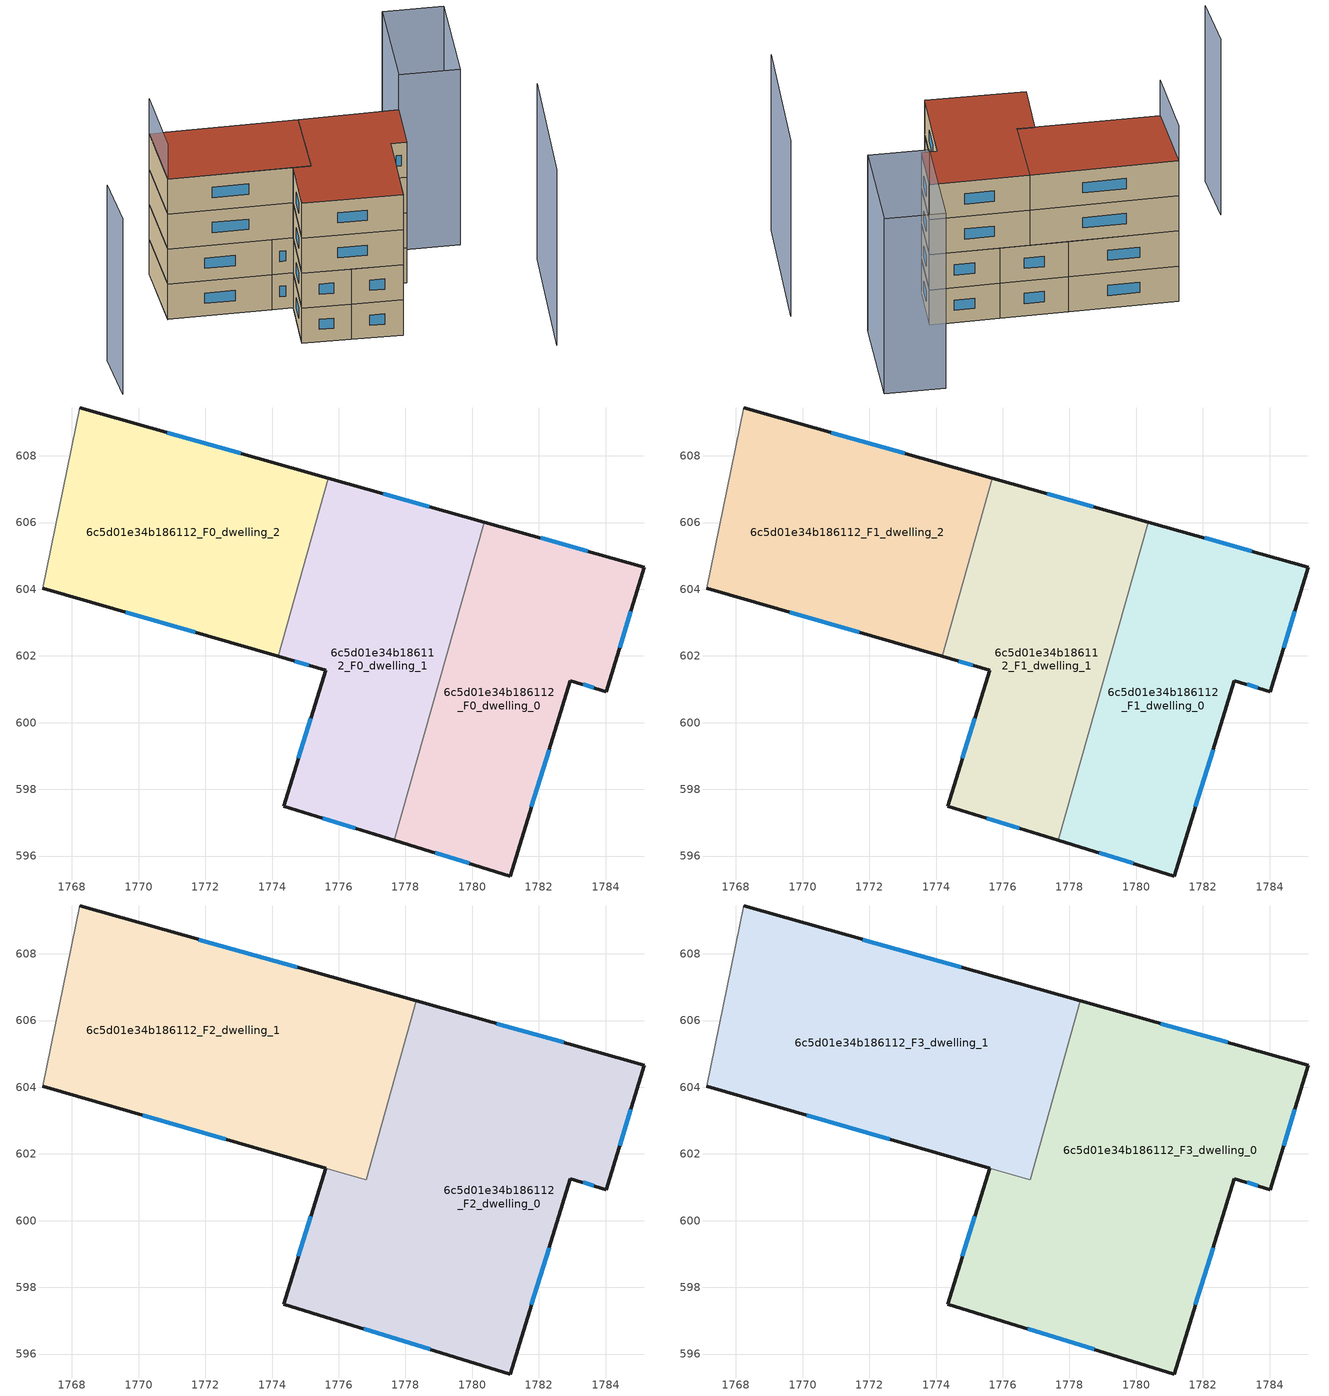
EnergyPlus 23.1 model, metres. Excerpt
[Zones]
6c5d01e34b186112_F0_dwelling_0
 floor ground (EU_floor_Construction): 1785.16,604.66 1784.02,600.93 1782.95,601.26 1781.14,595.4 1777.67,596.47 1780.36,606.01 z0
 wall outside (EU_wall_Construction): 1777.67,596.47 1781.14,595.4 1782.95,601.26 1784.02,600.93 1785.16,604.66 1780.36,606.01 z0:3
 wall to 6c5d01e34b186112_F0_dwelling_1 (EU_wall_Construction): 1780.36,606.01 1777.67,596.47 z0:3
 window (EU_Window_Construction): 1781.78,597.47 1782.31,599.19 / 1778.89,596.09 1779.91,595.78 / 1783.46,605.14 1782.05,605.54 / 1784.42,602.25 1784.76,603.35 / 1783.33,601.15 1783.64,601.05 z1.06:1.94
6c5d01e34b186112_F0_dwelling_1
 floor ground (EU_floor_Construction): 1780.36,606.01 1777.67,596.47 1774.35,597.49 1775.61,601.57 1774.19,601.99 1775.69,607.33 z0
 wall outside (EU_wall_Construction): 1774.19,601.99 1775.61,601.57 1774.35,597.49 1777.67,596.47 / 1780.36,606.01 1775.69,607.33 z0:3
 wall to 6c5d01e34b186112_F0_dwelling_2 (EU_wall_Construction): 1775.69,607.33 1774.19,601.99 z0:3
 window (EU_Window_Construction): 1775.16,600.13 1774.79,598.93 / 1774.69,601.84 1775.11,601.72 / 1778.71,606.48 1777.34,606.87 / 1775.52,597.13 1776.5,596.83 z1.06:1.94
6c5d01e34b186112_F0_dwelling_2
 floor ground (EU_floor_Construction): 1775.69,607.33 1774.19,601.99 1767.13,604.03 1768.23,609.43 z0
 wall outside (EU_wall_Construction): 1775.69,607.33 1768.23,609.43 / 1767.13,604.03 1774.19,601.99 z0:3
 wall adiabatic (EU_wall_Construction): 1768.23,609.43 1767.13,604.03 z0:3
 window (EU_Window_Construction): 1773.06,608.07 1770.87,608.69 / 1769.62,603.31 1771.69,602.71 z1.06:1.94
6c5d01e34b186112_F1_dwelling_0
 floor to 6c5d01e34b186112_F0_dwelling_0 (EU_floor_Construction): 1785.16,604.66 1784.02,600.93 1782.95,601.26 1781.14,595.4 1777.67,596.47 1780.36,606.01 z3
 wall outside (EU_wall_Construction): 1777.67,596.47 1781.14,595.4 1782.95,601.26 1784.02,600.93 1785.16,604.66 1780.36,606.01 z3:6
 wall to 6c5d01e34b186112_F1_dwelling_1 (EU_wall_Construction): 1780.36,606.01 1777.67,596.47 z3:6
 window (EU_Window_Construction): 1781.78,597.47 1782.31,599.19 / 1778.89,596.09 1779.91,595.78 / 1783.46,605.14 1782.05,605.54 / 1784.42,602.25 1784.76,603.35 / 1783.33,601.15 1783.64,601.05 z4.06:4.94
6c5d01e34b186112_F1_dwelling_1
 floor to 6c5d01e34b186112_F0_dwelling_1 (EU_floor_Construction): 1780.36,606.01 1777.67,596.47 1774.35,597.49 1775.61,601.57 1774.19,601.99 1775.69,607.33 z3
 wall outside (EU_wall_Construction): 1774.19,601.99 1775.61,601.57 1774.35,597.49 1777.67,596.47 / 1780.36,606.01 1775.69,607.33 z3:6
 wall to 6c5d01e34b186112_F1_dwelling_2 (EU_wall_Construction): 1775.69,607.33 1774.19,601.99 z3:6
 window (EU_Window_Construction): 1775.16,600.13 1774.79,598.93 / 1774.69,601.84 1775.11,601.72 / 1778.71,606.48 1777.34,606.87 / 1775.52,597.13 1776.5,596.83 z4.06:4.94
6c5d01e34b186112_F1_dwelling_2
 floor to 6c5d01e34b186112_F0_dwelling_2 (EU_floor_Construction): 1775.69,607.33 1774.19,601.99 1767.13,604.03 1768.23,609.43 z3
 wall outside (EU_wall_Construction): 1775.69,607.33 1768.23,609.43 / 1767.13,604.03 1774.19,601.99 z3:6
 wall adiabatic (EU_wall_Construction): 1768.23,609.43 1767.13,604.03 z3:6
 window (EU_Window_Construction): 1773.06,608.07 1770.87,608.69 / 1769.62,603.31 1771.69,602.71 z4.06:4.94
6c5d01e34b186112_F2_dwelling_0
 floor to 6c5d01e34b186112_F1_dwelling_0 (EU_floor_Construction): 1785.16,604.66 1784.02,600.93 1782.95,601.26 1781.14,595.4 1777.67,596.47 1780.36,606.01 z6
 floor to 6c5d01e34b186112_F1_dwelling_1 (EU_floor_Construction): 1780.36,606.01 1777.67,596.47 1774.35,597.49 1775.61,601.57 1776.82,601.22 1778.33,606.59 z6
 wall outside (EU_wall_Construction): 1775.61,601.57 1774.35,597.49 1781.14,595.4 1782.95,601.26 1784.02,600.93 1785.16,604.66 1778.33,606.59 z6:9
 wall to 6c5d01e34b186112_F2_dwelling_1 (EU_wall_Construction): 1778.33,606.59 1776.82,601.23 / 1776.82,601.22 1775.61,601.57 z6:9
 window (EU_Window_Construction): 1782.75,605.34 1780.74,605.91 / 1784.42,602.25 1784.76,603.35 / 1783.33,601.15 1783.64,601.05 / 1781.78,597.47 1782.31,599.19 / 1776.75,596.75 1778.74,596.14 / 1775.16,600.13 1774.79,598.93 z7.06:7.94
6c5d01e34b186112_F2_dwelling_1
 floor to 6c5d01e34b186112_F1_dwelling_2 (EU_floor_Construction): 1775.69,607.33 1774.19,601.99 1767.13,604.03 1768.23,609.43 z6
 floor to 6c5d01e34b186112_F1_dwelling_1 (EU_floor_Construction): 1778.33,606.59 1776.82,601.22 1774.19,601.99 1775.69,607.33 z6
 wall outside (EU_wall_Construction): 1778.33,606.59 1768.23,609.43 / 1767.13,604.03 1775.61,601.57 z6:9
 wall adiabatic (EU_wall_Construction): 1768.23,609.43 1767.13,604.03 z6:9
 window (EU_Window_Construction): 1774.76,607.59 1771.8,608.43 / 1770.12,603.16 1772.61,602.44 z7.06:7.94
6c5d01e34b186112_F3_dwelling_0
 floor to 6c5d01e34b186112_F2_dwelling_0 (EU_floor_Construction): 1785.16,604.66 1784.02,600.93 1782.95,601.26 1781.14,595.4 1774.35,597.49 1775.61,601.57 1776.82,601.22 1778.33,606.59 z9
 wall outside (EU_wall_Construction): 1775.61,601.57 1774.35,597.49 1781.14,595.4 1782.95,601.26 1784.02,600.93 1785.16,604.66 1778.33,606.59 z9:12
 wall to 6c5d01e34b186112_F3_dwelling_1 (EU_wall_Construction): 1778.33,606.59 1776.82,601.23 / 1776.82,601.22 1775.61,601.57 z9:12
 window (EU_Window_Construction): 1782.75,605.34 1780.74,605.91 / 1784.42,602.25 1784.76,603.35 / 1783.33,601.15 1783.64,601.05 / 1781.78,597.47 1782.31,599.19 / 1776.75,596.75 1778.74,596.14 / 1775.16,600.13 1774.79,598.93 z10.06:10.94
 roof outside (EU_roof_Construction): 1781.14,595.4 1782.95,601.26 1784.02,600.93 1785.16,604.66 1778.33,606.59 1776.82,601.22 1775.61,601.57 1774.35,597.49 z12
6c5d01e34b186112_F3_dwelling_1
 floor to 6c5d01e34b186112_F2_dwelling_1 (EU_floor_Construction): 1778.33,606.59 1776.82,601.22 1767.13,604.03 1768.23,609.43 z9
 wall outside (EU_wall_Construction): 1778.33,606.59 1768.23,609.43 / 1767.13,604.03 1775.61,601.57 z9:12
 wall adiabatic (EU_wall_Construction): 1768.23,609.43 1767.13,604.03 z9:12
 window (EU_Window_Construction): 1774.76,607.59 1771.8,608.43 / 1770.12,603.16 1772.61,602.44 z10.06:10.94
 roof outside (EU_roof_Construction): 1776.82,601.22 1778.33,606.59 1768.23,609.43 1767.13,604.03 z12
shading: 1790.29,589.78 1793.41,599.62 / 1761.24,601.34 1760.53,597.3 / 1768.25,609.44 1767.12,604 / 1791.44,610.77 1789.3,603.45 / 1789.3,603.45 1785.16,604.66 / 1785.16,604.66 1787.29,611.98 / 1787.29,611.98 1791.44,610.77 z0:15
[Building]
EU S2 Campaign: North Axis=0; Terrain=City; Solar Distribution=FullExterior
[Site:Location]
Bologna: Latitude=44.5; Longitude=11.25; Time Zone=1; Elevation=37
[SizingPeriod:WeatherFileDays]
AnnualSizingPeriod: Begin Month=1; Begin Day of Month=1; End Month=12; End Day of Month=31; Day of Week for Start Day=Monday; Use Weather File Daylight Saving Period=No; Use Weather File Rain and Snow Indicators=No
[MATERIAL]
EU_InternalMass_Material: Roughness=MediumRough; Thickness=0.1; Conductivity=1; Density=1800; Specific Heat=900; Thermal Absorptance=0.9; Solar Absorptance=0.7; Visible Absorptance=0.7
[MATERIAL:NOMASS] Roughness=MediumRough; Thermal Absorptance=0.9; Solar Absorptance=0.7; Visible Absorptance=0.7
Name | Thermal Resistance
EU_wall_NoMass | 0.781309
EU_roof_NoMass | 0.418499
EU_floor_NoMass | 0.563442
[WINDOWMATERIAL:SIMPLEGLAZINGSYSTEM]
EU_Window_SimpleGlazing: UFactor=4.32879; Solar Heat Gain Coefficient=0.85; Visible Transmittance=0.85
[CONSTRUCTION]
EU_wall_Construction: EU_wall_NoMass
EU_roof_Construction: EU_roof_NoMass
EU_floor_Construction: EU_floor_NoMass
EU_Window_Construction: EU_Window_SimpleGlazing
EU_InternalMass_Construction: EU_InternalMass_Material
[ZONE] Type=1; Multiplier=1; Ceiling Height=autocalculate; Floor Area=autocalculate; Part of Total Floor Area=Yes
Name | Volume
6c5d01e34b186112_F0_dwelling_0; 6c5d01e34b186112_F1_dwelling_0 | 125.138
6c5d01e34b186112_F2_dwelling_0; 6c5d01e34b186112_F3_dwelling_0 | 204.571
6c5d01e34b186112_F0_dwelling_1; 6c5d01e34b186112_F1_dwelling_1 | 125.132
6c5d01e34b186112_F2_dwelling_1; 6c5d01e34b186112_F3_dwelling_1 | 170.84
6c5d01e34b186112_F0_dwelling_2; 6c5d01e34b186112_F1_dwelling_2 | 125.153
[INTERNALMASS] Construction=EU_InternalMass_Construction
Name | Zone or ZoneList | Surface Area
6c5d01e34b186112_F0_dwelling_0_EU_InternalMass | 6c5d01e34b186112_F0_dwelling_0 | 41.7128
6c5d01e34b186112_F0_dwelling_1_EU_InternalMass | 6c5d01e34b186112_F0_dwelling_1 | 41.7108
6c5d01e34b186112_F0_dwelling_2_EU_InternalMass | 6c5d01e34b186112_F0_dwelling_2 | 41.7178
6c5d01e34b186112_F1_dwelling_0_EU_InternalMass | 6c5d01e34b186112_F1_dwelling_0 | 41.7128
6c5d01e34b186112_F1_dwelling_1_EU_InternalMass | 6c5d01e34b186112_F1_dwelling_1 | 41.7108
6c5d01e34b186112_F1_dwelling_2_EU_InternalMass | 6c5d01e34b186112_F1_dwelling_2 | 41.7178
6c5d01e34b186112_F2_dwelling_0_EU_InternalMass | 6c5d01e34b186112_F2_dwelling_0 | 68.1911
6c5d01e34b186112_F2_dwelling_1_EU_InternalMass | 6c5d01e34b186112_F2_dwelling_1 | 56.9493
6c5d01e34b186112_F3_dwelling_0_EU_InternalMass | 6c5d01e34b186112_F3_dwelling_0 | 68.1911
6c5d01e34b186112_F3_dwelling_1_EU_InternalMass | 6c5d01e34b186112_F3_dwelling_1 | 56.9493
[OTHEREQUIPMENT] Fuel Type=Electricity; Design Level Calculation Method=Watts/Area; Power per Zone Floor Area=1; Fraction Latent=0; Fraction Radiant=0; Fraction Lost=0; Carbon Dioxide Generation Rate=0; EndUse Subcategory=EU_Step8_InternalGains
Name | Zone or ZoneList or Space or SpaceList | Schedule
EU_Step8_InternalGain_6c5d01e34b186112_F0_dwelling_0_f000 | 6c5d01e34b186112_F0_dwelling_0 | EU_Step8_GainSchedule_6c5d01e34b186112_F0_dwelling_0_f000
EU_Step8_InternalGain_6c5d01e34b186112_F0_dwelling_1_f000 | 6c5d01e34b186112_F0_dwelling_1 | EU_Step8_GainSchedule_6c5d01e34b186112_F0_dwelling_1_f000
EU_Step8_InternalGain_6c5d01e34b186112_F0_dwelling_2_f000 | 6c5d01e34b186112_F0_dwelling_2 | EU_Step8_GainSchedule_6c5d01e34b186112_F0_dwelling_2_f000
EU_Step8_InternalGain_6c5d01e34b186112_F1_dwelling_0_f000 | 6c5d01e34b186112_F1_dwelling_0 | EU_Step8_GainSchedule_6c5d01e34b186112_F1_dwelling_0_f000
EU_Step8_InternalGain_6c5d01e34b186112_F1_dwelling_1_f000 | 6c5d01e34b186112_F1_dwelling_1 | EU_Step8_GainSchedule_6c5d01e34b186112_F1_dwelling_1_f000
EU_Step8_InternalGain_6c5d01e34b186112_F1_dwelling_2_f000 | 6c5d01e34b186112_F1_dwelling_2 | EU_Step8_GainSchedule_6c5d01e34b186112_F1_dwelling_2_f000
EU_Step8_InternalGain_6c5d01e34b186112_F2_dwelling_0_f000 | 6c5d01e34b186112_F2_dwelling_0 | EU_Step8_GainSchedule_6c5d01e34b186112_F2_dwelling_0_f000
EU_Step8_InternalGain_6c5d01e34b186112_F2_dwelling_1_f000 | 6c5d01e34b186112_F2_dwelling_1 | EU_Step8_GainSchedule_6c5d01e34b186112_F2_dwelling_1_f000
EU_Step8_InternalGain_6c5d01e34b186112_F3_dwelling_0_f000 | 6c5d01e34b186112_F3_dwelling_0 | EU_Step8_GainSchedule_6c5d01e34b186112_F3_dwelling_0_f000
EU_Step8_InternalGain_6c5d01e34b186112_F3_dwelling_1_f000 | 6c5d01e34b186112_F3_dwelling_1 | EU_Step8_GainSchedule_6c5d01e34b186112_F3_dwelling_1_f000
[ZONEVENTILATION:DESIGNFLOWRATE] Schedule=EU_AlwaysOn; Design Flow Rate Calculation Method=AirChanges/Hour; Air Changes per Hour=0.692607; Ventilation Type=Natural; Fan Pressure Rise=0; Fan Total Efficiency=1; Constant Term Coefficient=1; Temperature Term Coefficient=0; Velocity Term Coefficient=0; Velocity Squared Term Coefficient=0; Minimum Indoor Temperature=-100; Maximum Indoor Temperature=100; Delta Temperature=-100; Minimum Outdoor Temperature=-100; Maximum Outdoor Temperature=100; Maximum Wind Speed=40
Name | Zone or ZoneList or Space or SpaceList
EU_ConstantAir_6c5d01e34b186112_F0_dwelling_0 | 6c5d01e34b186112_F0_dwelling_0
EU_ConstantAir_6c5d01e34b186112_F0_dwelling_1 | 6c5d01e34b186112_F0_dwelling_1
EU_ConstantAir_6c5d01e34b186112_F0_dwelling_2 | 6c5d01e34b186112_F0_dwelling_2
EU_ConstantAir_6c5d01e34b186112_F1_dwelling_0 | 6c5d01e34b186112_F1_dwelling_0
EU_ConstantAir_6c5d01e34b186112_F1_dwelling_1 | 6c5d01e34b186112_F1_dwelling_1
EU_ConstantAir_6c5d01e34b186112_F1_dwelling_2 | 6c5d01e34b186112_F1_dwelling_2
EU_ConstantAir_6c5d01e34b186112_F2_dwelling_0 | 6c5d01e34b186112_F2_dwelling_0
EU_ConstantAir_6c5d01e34b186112_F2_dwelling_1 | 6c5d01e34b186112_F2_dwelling_1
EU_ConstantAir_6c5d01e34b186112_F3_dwelling_0 | 6c5d01e34b186112_F3_dwelling_0
EU_ConstantAir_6c5d01e34b186112_F3_dwelling_1 | 6c5d01e34b186112_F3_dwelling_1
[HVACTEMPLATE:THERMOSTAT] Constant Heating Setpoint=20; Constant Cooling Setpoint=50
EU_HeatOnly_6c5d01e34b186112_F0_dwelling_0; EU_HeatOnly_6c5d01e34b186112_F0_dwelling_1; EU_HeatOnly_6c5d01e34b186112_F0_dwelling_2; EU_HeatOnly_6c5d01e34b186112_F1_dwelling_0; EU_HeatOnly_6c5d01e34b186112_F1_dwelling_1; EU_HeatOnly_6c5d01e34b186112_F1_dwelling_2; EU_HeatOnly_6c5d01e34b186112_F2_dwelling_0; EU_HeatOnly_6c5d01e34b186112_F2_dwelling_1; EU_HeatOnly_6c5d01e34b186112_F3_dwelling_0; EU_HeatOnly_6c5d01e34b186112_F3_dwelling_1
[HVACTEMPLATE:ZONE:IDEALLOADSAIRSYSTEM] System Availability Schedule=EU_AlwaysOn; Maximum Heating Supply Air Temperature=50; Minimum Cooling Supply Air Temperature=13; Maximum Heating Supply Air Humidity Ratio=0.0156; Minimum Cooling Supply Air Humidity Ratio=0.0077; Heating Limit=NoLimit; Cooling Limit=NoLimit; Heating Availability Schedule=EU_AlwaysOn; Cooling Availability Schedule=EU_CoolingOff; Dehumidification Control Type=ConstantSensibleHeatRatio; Cooling Sensible Heat Ratio=0.7; Dehumidification Setpoint=60; Humidification Control Type=None; Humidification Setpoint=30; Outdoor Air Method=None; Outdoor Air Flow Rate per Person=0.00944; Outdoor Air Flow Rate per Zone Floor Area=0; Outdoor Air Flow Rate per Zone=0; Demand Controlled Ventilation Type=None; Outdoor Air Economizer Type=NoEconomizer; Heat Recovery Type=None; Sensible Heat Recovery Effectiveness=0.7; Latent Heat Recovery Effectiveness=0.65
Name | Template Thermostat
6c5d01e34b186112_F0_dwelling_0 | EU_HeatOnly_6c5d01e34b186112_F0_dwelling_0
6c5d01e34b186112_F0_dwelling_1 | EU_HeatOnly_6c5d01e34b186112_F0_dwelling_1
6c5d01e34b186112_F0_dwelling_2 | EU_HeatOnly_6c5d01e34b186112_F0_dwelling_2
6c5d01e34b186112_F1_dwelling_0 | EU_HeatOnly_6c5d01e34b186112_F1_dwelling_0
6c5d01e34b186112_F1_dwelling_1 | EU_HeatOnly_6c5d01e34b186112_F1_dwelling_1
6c5d01e34b186112_F1_dwelling_2 | EU_HeatOnly_6c5d01e34b186112_F1_dwelling_2
6c5d01e34b186112_F2_dwelling_0 | EU_HeatOnly_6c5d01e34b186112_F2_dwelling_0
6c5d01e34b186112_F2_dwelling_1 | EU_HeatOnly_6c5d01e34b186112_F2_dwelling_1
6c5d01e34b186112_F3_dwelling_0 | EU_HeatOnly_6c5d01e34b186112_F3_dwelling_0
6c5d01e34b186112_F3_dwelling_1 | EU_HeatOnly_6c5d01e34b186112_F3_dwelling_1
[SIZING:ZONE] Zone Cooling Design Supply Air Temperature Input Method=SupplyAirTemperature; Zone Cooling Design Supply Air Temperature=13; Zone Heating Design Supply Air Temperature Input Method=SupplyAirTemperature; Zone Heating Design Supply Air Temperature=50; Zone Cooling Design Supply Air Humidity Ratio=0.008; Zone Heating Design Supply Air Humidity Ratio=0.008; Cooling Design Air Flow Method=DesignDay; Cooling Design Air Flow Rate=0; Cooling Minimum Air Flow per Zone Floor Area=0.000762; Cooling Minimum Air Flow=0; Cooling Minimum Air Flow Fraction=0.2; Heating Design Air Flow Method=DesignDay; Heating Design Air Flow Rate=0; Heating Maximum Air Flow per Zone Floor Area=0.002032; Heating Maximum Air Flow=0.141576; Heating Maximum Air Flow Fraction=0.3; Account for Dedicated Outdoor Air System=No; Dedicated Outdoor Air System Control Strategy=NeutralSupplyAir; Dedicated Outdoor Air Low Setpoint Temperature for Design=autosize; Dedicated Outdoor Air High Setpoint Temperature for Design=autosize; Zone Load Sizing Method=Sensible Load Only No Latent Load; Zone Latent Cooling Design Supply Air Humidity Ratio Input Method=HumidityRatioDifference; Zone Cooling Design Supply Air Humidity Ratio Difference=0.005; Zone Latent Heating Design Supply Air Humidity Ratio Input Method=HumidityRatioDifference; Zone Humidification Design Supply Air Humidity Ratio Difference=0.005
6c5d01e34b186112_F0_dwelling_0; 6c5d01e34b186112_F0_dwelling_1; 6c5d01e34b186112_F0_dwelling_2; 6c5d01e34b186112_F1_dwelling_0; 6c5d01e34b186112_F1_dwelling_1; 6c5d01e34b186112_F1_dwelling_2; 6c5d01e34b186112_F2_dwelling_0; 6c5d01e34b186112_F2_dwelling_1; 6c5d01e34b186112_F3_dwelling_0; 6c5d01e34b186112_F3_dwelling_1
[SCHEDULE:CONSTANT]
Name | Hourly Value
EU_AlwaysOn | 1
EU_CoolingOff | 0
[SCHEDULE:FILE] Column Number=1; Rows to Skip at Top=0; Number of Hours of Data=8760; Column Separator=Comma; Interpolate to Timestep=No; Minutes per Item=60; Adjust Schedule for Daylight Savings=Yes
Name | File
EU_Step8_GainSchedule_6c5d01e34b186112_F0_dwelling_0_f000 | ../../schedules/6c5d01e34b186112/6c5d01e34b186112_F0_dwelling_0_f000_gain.csv
EU_Step8_GainSchedule_6c5d01e34b186112_F0_dwelling_1_f000 | ../../schedules/6c5d01e34b186112/6c5d01e34b186112_F0_dwelling_1_f000_gain.csv
EU_Step8_GainSchedule_6c5d01e34b186112_F0_dwelling_2_f000 | ../../schedules/6c5d01e34b186112/6c5d01e34b186112_F0_dwelling_2_f000_gain.csv
EU_Step8_GainSchedule_6c5d01e34b186112_F1_dwelling_0_f000 | ../../schedules/6c5d01e34b186112/6c5d01e34b186112_F1_dwelling_0_f000_gain.csv
EU_Step8_GainSchedule_6c5d01e34b186112_F1_dwelling_1_f000 | ../../schedules/6c5d01e34b186112/6c5d01e34b186112_F1_dwelling_1_f000_gain.csv
EU_Step8_GainSchedule_6c5d01e34b186112_F1_dwelling_2_f000 | ../../schedules/6c5d01e34b186112/6c5d01e34b186112_F1_dwelling_2_f000_gain.csv
EU_Step8_GainSchedule_6c5d01e34b186112_F2_dwelling_0_f000 | ../../schedules/6c5d01e34b186112/6c5d01e34b186112_F2_dwelling_0_f000_gain.csv
EU_Step8_GainSchedule_6c5d01e34b186112_F2_dwelling_1_f000 | ../../schedules/6c5d01e34b186112/6c5d01e34b186112_F2_dwelling_1_f000_gain.csv
EU_Step8_GainSchedule_6c5d01e34b186112_F3_dwelling_0_f000 | ../../schedules/6c5d01e34b186112/6c5d01e34b186112_F3_dwelling_0_f000_gain.csv
EU_Step8_GainSchedule_6c5d01e34b186112_F3_dwelling_1_f000 | ../../schedules/6c5d01e34b186112/6c5d01e34b186112_F3_dwelling_1_f000_gain.csv
